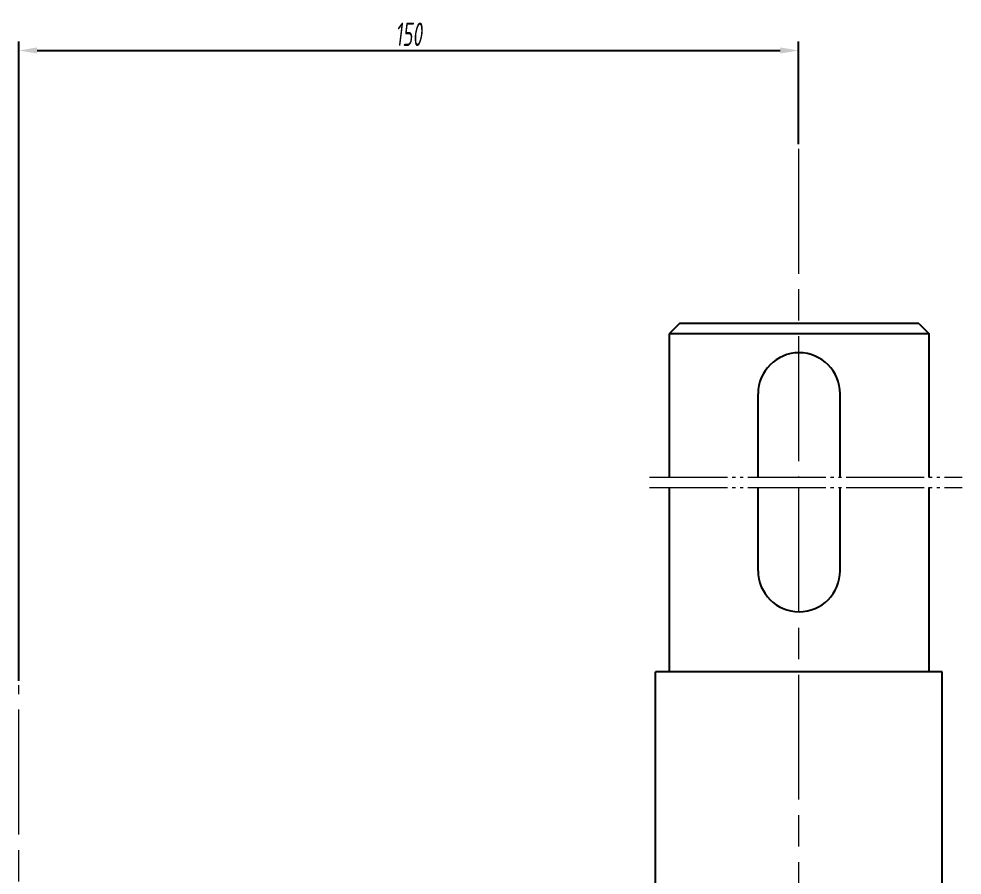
# Model space of a CAD drawing. Extents: x -500 to 7960, y -6170 to 1582.
# Drawn here: x 4703.5 to 4884.9, y 1417.3 to 1581.9 of the extents above; entities that cross this region are included whole.
import ezdxf

# ---------------------------------------------------------------- set-up
doc = ezdxf.new("R2010")
doc.units = 0
doc.linetypes.add('ACAD_ISO08W100', pattern=[36, 24, -3, 6, -3])
doc.linetypes.add('JIS_09_15', pattern=[18.9, 15, -0.9, 0.6, -0.9, 0.6, -0.9])
doc.layers.get('Defpoints').update_dxf_attribs({"linetype": 'CONTINUOUS'})
for name, color, linetype, lineweight in [('zhongxin', 1, 'ACAD_ISO08W100', 9), ('双点画线', 1, 'JIS_09_15', 9), ('标注', 5, 'CONTINUOUS', 9), ('粗实线', 7, 'CONTINUOUS', 25)]:
    doc.layers.add(name, color=color, linetype=linetype, lineweight=lineweight)
doc.styles.get("Standard").update_dxf_attribs({"font": 'gbenor.shx', "width": 0.7, "oblique": 7, "height": 10, "bigfont": 'gbcbig.shx'})
doc.dimstyles.new('GB-35', dxfattribs={"dimtxt": 4.5, "dimasz": 3.5, "dimexe": 1.75, "dimexo": 0.875, "dimgap": 0.875, "dimtad": 1, "dimdsep": 46, "dimtxsty": 'Standard', "dimcen": 3.5, "dimadec": 0, "dimazin": 0, "dimtfac": 0.7, "dimtmove": 0, "dimatfit": 3, "dimfxl": 1, "dimtzin": 0, "dimarcsym": 0})

# ---------------------------------------------------------------- blocks, each defined once
blk = doc.blocks.new('*D192')
at = {"layer": 'Defpoints', "color": 0, "transparency": 16777216}
for p in [(4853.41, 1575.83), (4853.41, 1556.93), (4703.5, 1453.84)]:
    blk.add_point(p, dxfattribs=at)
at = {"layer": '标注', "color": 0, "lineweight": -2, "transparency": 16777216}
for p, q in [((4703.5, 1454.72), (4703.5, 1577.58)), ((4853.41, 1557.81), (4853.41, 1577.58)), ((4707, 1575.83), (4849.91, 1575.83))]:
    blk.add_line(p, q, dxfattribs=at)
at = {"layer": '标注', "color": 0, "transparency": 16777216}
for points in [[(4707, 1576.42), (4707, 1575.25), (4703.5, 1575.83)], [(4849.91, 1576.42), (4849.91, 1575.25), (4853.41, 1575.83)]]:
    blk.add_solid(points, dxfattribs=at)
at = {"layer": '标注', "color": 0, "transparency": 16777216, "insert": (4778.45, 1578.96), "char_height": 4.5, "attachment_point": 5}
blk.add_mtext('150', dxfattribs=at)

msp = doc.modelspace()

# ---------------------------------------------------------------- linework, layer by layer
at = {"layer": 'zhongxin'}
for p, q in [((4853.413, 1556.933), (4853.413, 1493.852)), ((4853.413, 1491.852), (4853.413, 1137.149)), ((4703.496, 1137.149), (4703.496, 1453.844))]:
    msp.add_line(p, q, dxfattribs=at)
at = {"layer": '双点画线'}
for p, q in [((4824.779, 1493.852), (4884.868, 1493.852)), ((4824.779, 1491.852), (4884.868, 1491.852))]:
    msp.add_line(p, q, dxfattribs=at)
at = {"layer": '粗实线'}
for p, q in [((4830.525, 1523.389), (4828.525, 1521.389)), ((4876.528, 1523.386), (4830.525, 1523.389)), ((4876.525, 1523.389), (4878.525, 1521.389)), ((4828.525, 1521.389), (4828.525, 1493.852)), ((4878.525, 1521.386), (4828.525, 1521.389)), ((4878.525, 1493.852), (4878.525, 1521.386)), ((4845.638, 1493.852), (4845.638, 1509.852)), ((4861.406, 1493.852), (4861.406, 1509.852)), ((4828.525, 1491.852), (4828.525, 1456.389)), ((4845.638, 1475.852), (4845.638, 1491.852)), ((4861.406, 1475.852), (4861.406, 1491.852)), ((4878.525, 1456.386), (4878.525, 1491.852)), ((4825.913, 1370.789), (4825.924, 1456.389)), ((4881.044, 1456.386), (4825.913, 1456.389)), ((4880.996, 1370.789), (4881.044, 1456.386))]:
    msp.add_line(p, q, dxfattribs=at)
for centre, start, end in [((4853.522, 1509.852), 0, 180), ((4853.522, 1475.852), 180, 0)]:
    msp.add_arc(centre, 7.884, start, end, dxfattribs=at)

# ---------------------------------------------------------------- dimensions: what is measured, and where the dimension line sits
at = {"layer": '标注'}
dim = msp.add_linear_dim(base=(4853.413, 1575.833), p1=(4703.496, 1453.844), p2=(4853.413, 1556.933), text='150', dimstyle='GB-35', dxfattribs=at)
dim.commit()
dim.dimension.update_dxf_attribs({"geometry": '*D192', "text_midpoint": (4778.455, 1578.958)})

doc.saveas('drawing.dxf')
